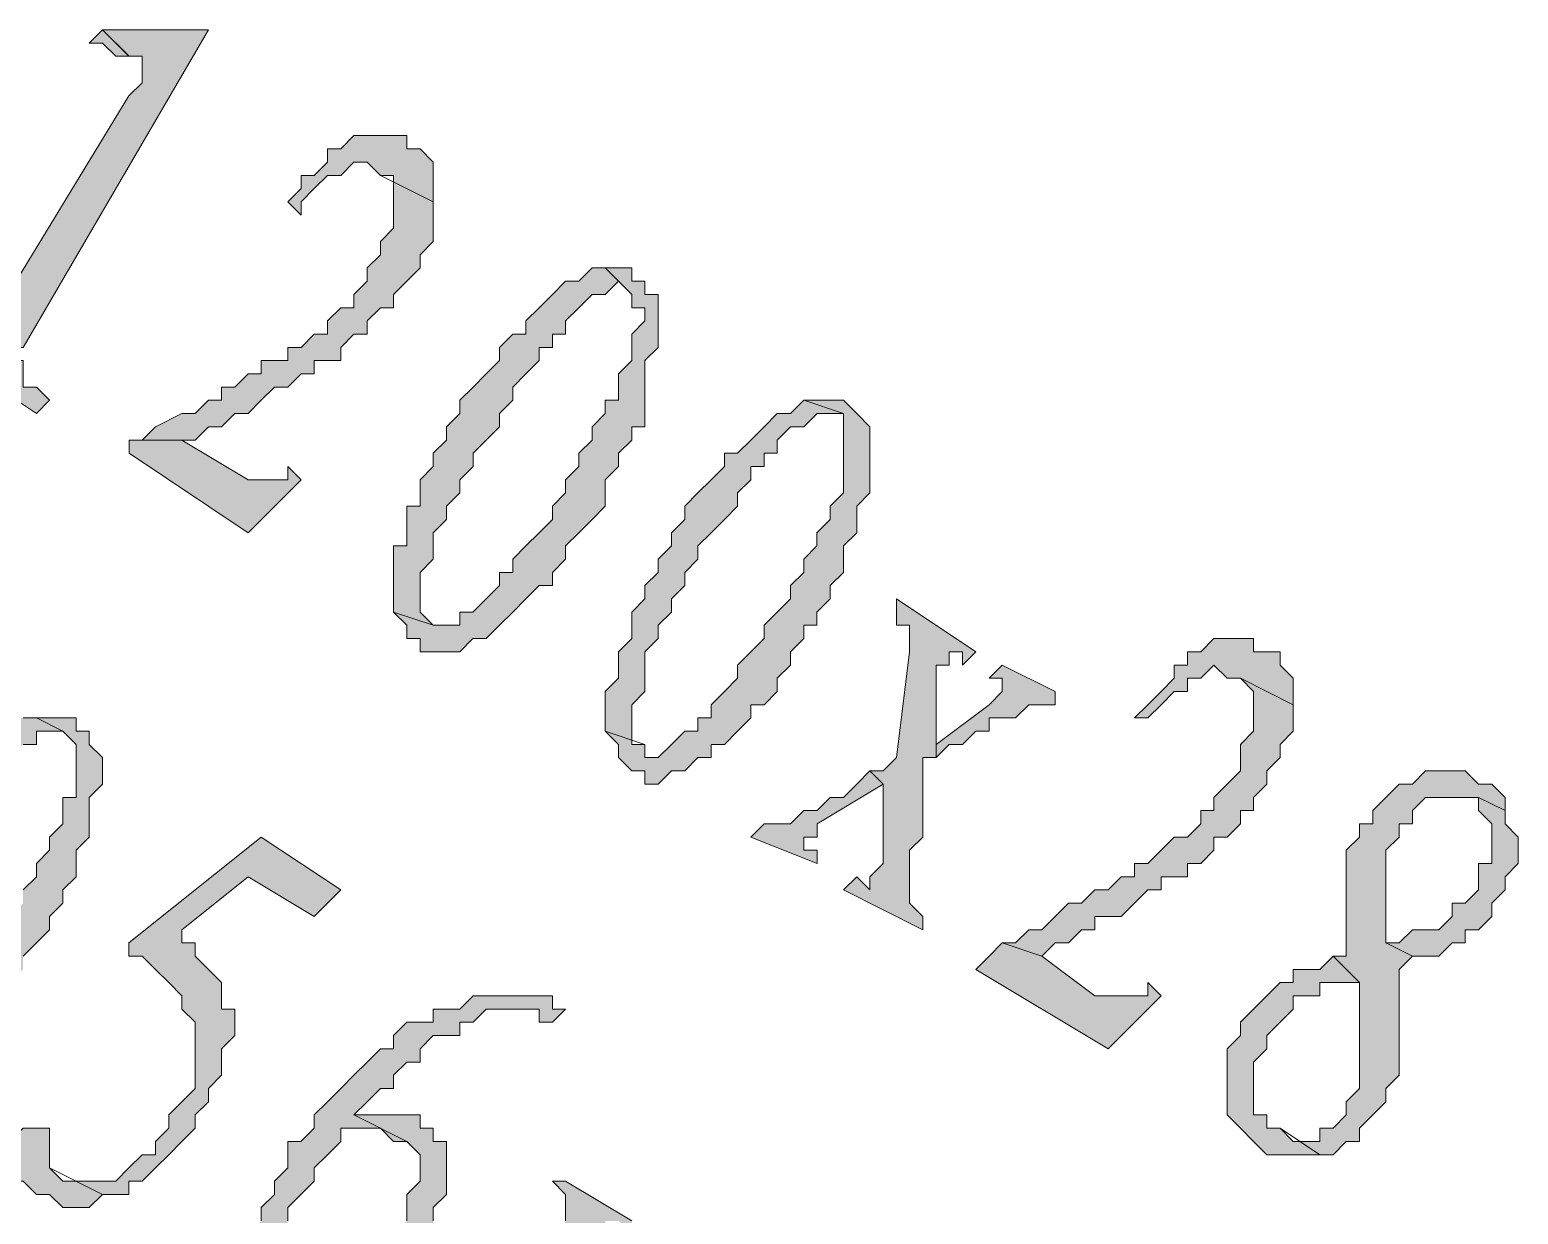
# Model space of a CAD drawing. Header units: millimetres. Extents: x 6 to 291, y 4 to 206.
# Drawn here: x 32.068 to 36.83, y 104.034 to 107.823 of the extents above; entities that cross this region are included whole.
import ezdxf

# ---------------------------------------------------------------- set-up
doc = ezdxf.new("R2010")
doc.units = ezdxf.units.MM
doc.layers.add('C00-00-00', color=7, linetype='Continuous')

msp = doc.modelspace()

# ---------------------------------------------------------------- hatches: boundary and pattern name
at = {"layer": 'C00-00-00'}
h = msp.add_hatch(color=256, dxfattribs=at)
h.dxf.hatch_style = 2
h.paths.add_polyline_path([(32.639, 107.823005), (32.554334, 107.823005), (32.300334, 107.823005), (32.385, 107.738338), (32.427334, 107.738338), (32.427334, 107.696005), (32.427334, 107.653672), (32.385, 107.611338), (31.919334, 106.849338), (31.834667, 106.849338), (31.792334, 106.849338), (31.75, 106.891672), (31.707667, 106.849338), (32.088667, 106.595338), (32.131, 106.637672), (32.088667, 106.680005), (32.046334, 106.680005), (32.046334, 106.722338), (32.046334, 106.764672), (32.004, 106.764672), (32.004, 106.807005), (32.046334, 106.807005)])
h = msp.add_hatch(color=256, dxfattribs=at)
h.dxf.hatch_style = 2
h.paths.add_polyline_path([(32.300334, 107.823005), (32.258001, 107.780672), (32.300334, 107.780672), (32.342667, 107.738338), (32.385001, 107.738338)])
h = msp.add_hatch(color=256, dxfattribs=at)
h.dxf.hatch_style = 2
h.paths.add_polyline_path([(33.274001, 107.442004), (33.274001, 107.484338), (33.231667, 107.484338), (33.189334, 107.484338), (33.147001, 107.484338), (33.104667, 107.484338), (33.062334, 107.442004), (33.020001, 107.442004), (33.020001, 107.399671), (32.977667, 107.357338), (32.935334, 107.357338), (32.935334, 107.315004), (32.893001, 107.272671), (32.935334, 107.230338), (32.935334, 107.272671), (32.977667, 107.315004), (33.020001, 107.357338), (33.062334, 107.357338), (33.104667, 107.399671), (33.147001, 107.399671), (33.189334, 107.357338), (33.358667, 107.272671), (33.358667, 107.357338), (33.358667, 107.399671), (33.316334, 107.442004)])
h = msp.add_hatch(color=256, dxfattribs=at)
h.dxf.hatch_style = 2
h.paths.add_polyline_path([(33.358667, 107.272667), (33.189334, 107.357334), (33.231667, 107.357334), (33.231667, 107.188001), (33.189334, 107.145667), (33.189334, 107.103334), (33.147001, 107.061001), (33.147001, 107.018667), (33.104667, 106.976334), (33.104667, 106.934001), (33.062334, 106.934001), (33.020001, 106.891667), (33.020001, 106.849334), (32.977667, 106.849334), (32.935334, 106.807001), (32.893001, 106.807001), (32.893001, 106.764667), (32.850667, 106.764667), (32.808334, 106.764667), (32.808334, 106.722334), (32.766001, 106.722334), (32.723667, 106.680001), (32.681334, 106.680001), (32.681334, 106.637667), (32.639001, 106.637667), (32.596667, 106.595334), (32.554334, 106.595334), (32.469667, 106.553001), (32.427334, 106.510667), (32.554334, 106.510667), (32.596667, 106.510667), (32.639001, 106.553001), (32.681334, 106.553001), (32.723667, 106.595334), (32.766001, 106.595334), (32.808334, 106.637667), (32.850667, 106.680001), (32.893001, 106.680001), (32.935334, 106.722334), (32.977667, 106.722334), (32.977667, 106.764667), (33.020001, 106.764667), (33.062334, 106.764667), (33.062334, 106.807001), (33.104667, 106.849334), (33.147001, 106.849334), (33.147001, 106.891667), (33.189334, 106.934001), (33.231667, 106.934001), (33.231667, 106.976334), (33.274001, 107.018667), (33.316334, 107.061001), (33.316334, 107.103334), (33.358667, 107.145667), (33.358667, 107.188001), (33.358667, 107.230334)])
h = msp.add_hatch(color=256, dxfattribs=at)
h.dxf.hatch_style = 2
h.paths.add_polyline_path([(33.993666, 107.018669), (33.993666, 107.061003), (33.951332, 107.061003), (33.908999, 107.061003), (33.993666, 106.976336), (33.993666, 106.934003), (34.035999, 106.934003), (34.035999, 106.891669), (33.993666, 106.849336), (33.993666, 106.807003), (33.993666, 106.764669), (33.951332, 106.722336), (33.951332, 106.680003), (33.951332, 106.637669), (33.908999, 106.637669), (33.908999, 106.595336), (33.866666, 106.553003), (33.866666, 106.510669), (33.824332, 106.468336), (33.824332, 106.426003), (33.781999, 106.383669), (33.781999, 106.341336), (33.739666, 106.299003), (33.739666, 106.256669), (33.697332, 106.214336), (33.654999, 106.172003), (33.612666, 106.129669), (33.612666, 106.087336), (33.570332, 106.087336), (33.570332, 106.045003), (33.527999, 106.002669), (33.485666, 105.960336), (33.443332, 105.960336), (33.443332, 105.918003), (33.400999, 105.918003), (33.358666, 105.918003), (33.231666, 105.960336), (33.273999, 105.918003), (33.273999, 105.875669), (33.316332, 105.875669), (33.316332, 105.833336), (33.443332, 105.833336), (33.485666, 105.875669), (33.527999, 105.875669), (33.570332, 105.918003), (33.612666, 105.960336), (33.654999, 106.002669), (33.697332, 106.045003), (33.739666, 106.045003), (33.739666, 106.087336), (33.781999, 106.129669), (33.781999, 106.172003), (33.824332, 106.214336), (33.866666, 106.256669), (33.908999, 106.299003), (33.908999, 106.341336), (33.908999, 106.383669), (33.951332, 106.426003), (33.951332, 106.468336), (33.993666, 106.510669), (33.993666, 106.553003), (34.035999, 106.553003), (34.035999, 106.595336), (34.035999, 106.637669), (34.035999, 106.680003), (34.035999, 106.722336), (34.035999, 106.764669), (34.078332, 106.807003), (34.078332, 106.976336), (34.035999, 106.976336), (34.035999, 107.018669)])
h = msp.add_hatch(color=256, dxfattribs=at)
h.dxf.hatch_style = 2
h.paths.add_polyline_path([(33.909001, 107.061004), (33.866668, 107.061004), (33.824334, 107.01867), (33.782001, 107.01867), (33.739668, 106.976337), (33.697334, 106.934004), (33.655001, 106.89167), (33.655001, 106.849337), (33.612668, 106.849337), (33.570334, 106.807004), (33.570334, 106.76467), (33.528001, 106.722337), (33.485668, 106.680004), (33.443334, 106.63767), (33.443334, 106.595337), (33.401001, 106.553004), (33.401001, 106.51067), (33.358668, 106.468337), (33.358668, 106.426004), (33.316334, 106.38367), (33.316334, 106.341337), (33.316334, 106.299004), (33.274001, 106.299004), (33.274001, 106.25667), (33.274001, 106.214337), (33.274001, 106.172004), (33.231668, 106.172004), (33.231668, 106.087337), (33.231668, 106.045004), (33.231668, 106.00267), (33.231668, 105.960337), (33.358668, 105.918004), (33.316334, 105.960337), (33.316334, 106.045004), (33.316334, 106.087337), (33.358668, 106.12967), (33.358668, 106.172004), (33.358668, 106.214337), (33.401001, 106.25667), (33.401001, 106.299004), (33.443334, 106.341337), (33.443334, 106.38367), (33.485668, 106.426004), (33.485668, 106.468337), (33.528001, 106.51067), (33.570334, 106.553004), (33.570334, 106.595337), (33.612668, 106.63767), (33.612668, 106.680004), (33.655001, 106.722337), (33.697334, 106.76467), (33.697334, 106.807004), (33.739668, 106.807004), (33.739668, 106.849337), (33.782001, 106.849337), (33.782001, 106.89167), (33.824334, 106.934004), (33.866668, 106.976337), (33.909001, 106.976337), (33.951334, 107.01867), (33.993668, 106.976337)])
h = msp.add_hatch(color=256, dxfattribs=at)
h.dxf.hatch_style = 2
h.paths.add_polyline_path([(34.670998, 106.637669), (34.543998, 106.637669), (34.670998, 106.595336), (34.670998, 106.553002), (34.670998, 106.426002), (34.670998, 106.383669), (34.670998, 106.341336), (34.628665, 106.299002), (34.628665, 106.256669), (34.586331, 106.214336), (34.586331, 106.172002), (34.543998, 106.129669), (34.543998, 106.087336), (34.501665, 106.045002), (34.501665, 106.002669), (34.459331, 105.960336), (34.416998, 105.918002), (34.416998, 105.875669), (34.374665, 105.833336), (34.332331, 105.791002), (34.332331, 105.748669), (34.289998, 105.706336), (34.247665, 105.664002), (34.247665, 105.621669), (34.205331, 105.621669), (34.205331, 105.579336), (34.162998, 105.579336), (34.120665, 105.537002), (34.078331, 105.494669), (34.035998, 105.494669), (34.035998, 105.537002), (33.908998, 105.579336), (33.951331, 105.537002), (33.951331, 105.494669), (33.993665, 105.452336), (34.035998, 105.452336), (34.035998, 105.410002), (34.078331, 105.410002), (34.120665, 105.452336), (34.162998, 105.452336), (34.205331, 105.494669), (34.247665, 105.494669), (34.247665, 105.537002), (34.289998, 105.537002), (34.332331, 105.579336), (34.374665, 105.621669), (34.374665, 105.664002), (34.416998, 105.664002), (34.459331, 105.706336), (34.459331, 105.748669), (34.501665, 105.791002), (34.501665, 105.833336), (34.543998, 105.875669), (34.543998, 105.918002), (34.586331, 105.918002), (34.586331, 105.960336), (34.628665, 106.002669), (34.628665, 106.045002), (34.670998, 106.087336), (34.670998, 106.129669), (34.670998, 106.172002), (34.713331, 106.214336), (34.713331, 106.299002), (34.755665, 106.341336), (34.755665, 106.553002), (34.713331, 106.595336)])
h = msp.add_hatch(color=256, dxfattribs=at)
h.dxf.hatch_style = 2
h.paths.add_polyline_path([(34.543999, 106.637669), (34.501666, 106.595336), (34.459333, 106.595336), (34.416999, 106.553002), (34.374666, 106.510669), (34.332333, 106.468336), (34.289999, 106.468336), (34.289999, 106.426002), (34.247666, 106.383669), (34.205333, 106.341336), (34.162999, 106.299002), (34.162999, 106.256669), (34.120666, 106.214336), (34.120666, 106.172002), (34.078333, 106.129669), (34.078333, 106.087336), (34.035999, 106.045002), (34.035999, 106.002669), (33.993666, 105.960336), (33.993666, 105.918002), (33.993666, 105.875669), (33.951333, 105.833336), (33.951333, 105.791002), (33.951333, 105.748669), (33.908999, 105.706336), (33.908999, 105.579336), (34.035999, 105.537002), (33.993666, 105.537002), (33.993666, 105.664002), (34.035999, 105.706336), (34.035999, 105.748669), (34.035999, 105.791002), (34.035999, 105.833336), (34.078333, 105.875669), (34.078333, 105.918002), (34.120666, 105.960336), (34.120666, 106.002669), (34.162999, 106.045002), (34.162999, 106.087336), (34.205333, 106.129669), (34.205333, 106.172002), (34.247666, 106.214336), (34.289999, 106.256669), (34.332333, 106.299002), (34.332333, 106.341336), (34.374666, 106.383669), (34.374666, 106.426002), (34.416999, 106.426002), (34.416999, 106.468336), (34.459333, 106.468336), (34.459333, 106.510669), (34.501666, 106.553002), (34.543999, 106.553002), (34.586333, 106.595336), (34.670999, 106.595336)])
h = msp.add_hatch(color=256, dxfattribs=at)
h.dxf.hatch_style = 2
h.paths.add_polyline_path([(32.935334, 106.383671), (32.893001, 106.426004), (32.893001, 106.383671), (32.850667, 106.383671), (32.766001, 106.383671), (32.554334, 106.510671), (32.427334, 106.510671), (32.385001, 106.510671), (32.385001, 106.468338), (32.766001, 106.214338)])
h = msp.add_hatch(color=256, dxfattribs=at)
h.dxf.hatch_style = 2
h.paths.add_polyline_path([(35.094333, 105.833333), (34.840333, 106.002666), (34.840333, 105.960333), (34.840333, 105.918), (34.882666, 105.918), (34.882666, 105.833333), (34.840333, 105.494666), (34.798, 105.452333), (34.755666, 105.452333), (34.798, 105.41), (34.798, 105.325333), (34.798, 105.240666), (34.798, 105.156), (34.755666, 105.113666), (34.755666, 105.071333), (34.713333, 105.113666), (34.671, 105.071333), (34.925, 104.944333), (34.925, 104.986666), (34.882666, 105.029), (34.882666, 105.198333), (34.925, 105.240666), (34.925, 105.367666), (34.925, 105.41), (34.925, 105.494666), (34.967333, 105.494666), (34.967333, 105.537), (34.967333, 105.664), (34.967333, 105.706333), (34.967333, 105.791), (35.009666, 105.791), (35.009666, 105.833333), (35.052, 105.833333), (35.052, 105.791)])
h = msp.add_hatch(color=256, dxfattribs=at)
h.dxf.hatch_style = 2
h.paths.add_polyline_path([(36.025668, 105.833333), (35.983334, 105.833333), (35.983334, 105.875666), (35.856334, 105.875666), (35.814001, 105.833333), (35.771668, 105.833333), (35.771668, 105.791), (35.729334, 105.791), (35.729334, 105.748666), (35.687001, 105.706333), (35.644668, 105.664), (35.602334, 105.621666), (35.644668, 105.621666), (35.687001, 105.664), (35.729334, 105.706333), (35.771668, 105.706333), (35.771668, 105.748666), (35.814001, 105.748666), (35.856334, 105.791), (35.898668, 105.748666), (35.941001, 105.748666), (36.110334, 105.664), (36.110334, 105.748666), (36.068001, 105.791), (36.068001, 105.833333)])
h = msp.add_hatch(color=256, dxfattribs=at)
h.dxf.hatch_style = 2
h.paths.add_polyline_path([(35.348335, 105.706338), (35.179002, 105.791005), (35.136668, 105.748672), (35.179002, 105.748672), (35.179002, 105.706338), (35.136668, 105.664005), (34.967335, 105.537005), (34.967335, 105.494672), (35.009668, 105.537005), (35.052002, 105.537005), (35.094335, 105.579338), (35.136668, 105.579338), (35.136668, 105.621672), (35.179002, 105.621672), (35.221335, 105.621672), (35.263668, 105.664005), (35.348335, 105.664005)])
h = msp.add_hatch(color=256, dxfattribs=at)
h.dxf.hatch_style = 2
h.paths.add_polyline_path([(36.110332, 105.664004), (35.940999, 105.748671), (35.983332, 105.706337), (35.983332, 105.664004), (35.983332, 105.621671), (35.983332, 105.579337), (35.940999, 105.537004), (35.940999, 105.494671), (35.940999, 105.452337), (35.898666, 105.410004), (35.856332, 105.367671), (35.856332, 105.325337), (35.813999, 105.325337), (35.813999, 105.283004), (35.771666, 105.240671), (35.729332, 105.240671), (35.686999, 105.198337), (35.644666, 105.156004), (35.602332, 105.156004), (35.602332, 105.113671), (35.559999, 105.113671), (35.517666, 105.071337), (35.475332, 105.071337), (35.432999, 105.029004), (35.390666, 105.029004), (35.348332, 104.986671), (35.305999, 104.944337), (35.263666, 104.944337), (35.221332, 104.902004), (35.178999, 104.902004), (35.305999, 104.859671), (35.348332, 104.902004), (35.390666, 104.902004), (35.432999, 104.944337), (35.475332, 104.944337), (35.475332, 104.986671), (35.517666, 104.986671), (35.559999, 104.986671), (35.602332, 105.029004), (35.644666, 105.071337), (35.686999, 105.071337), (35.686999, 105.113671), (35.729332, 105.113671), (35.771666, 105.113671), (35.771666, 105.156004), (35.813999, 105.156004), (35.856332, 105.198337), (35.856332, 105.240671), (35.898666, 105.240671), (35.940999, 105.283004), (35.940999, 105.325337), (35.983332, 105.325337), (35.983332, 105.367671), (36.025666, 105.410004), (36.025666, 105.452337), (36.067999, 105.494671), (36.067999, 105.537004), (36.110332, 105.579337)])
h = msp.add_hatch(color=256, dxfattribs=at)
h.dxf.hatch_style = 2
h.paths.add_polyline_path([(32.088666, 105.62167), (32.046333, 105.62167), (32.004, 105.62167), (32.004, 105.579336), (31.961666, 105.537003), (31.919333, 105.537003), (31.877, 105.49467), (31.877, 105.452336), (31.834666, 105.452336), (31.792333, 105.410003), (31.792333, 105.36767), (31.75, 105.36767), (31.75, 105.325336), (31.707666, 105.283003), (31.665333, 105.24067), (31.665333, 105.198336), (31.623, 105.156003), (31.623, 105.11367), (31.580666, 105.071336), (31.580666, 105.029003), (31.538333, 105.029003), (31.538333, 104.98667), (31.496, 104.944336), (31.496, 104.902003), (31.496, 104.85967), (31.453666, 104.817336), (31.453666, 104.775003), (31.453666, 104.690336), (31.411333, 104.690336), (31.411333, 104.563336), (31.538333, 104.521003), (31.496, 104.563336), (31.496, 104.60567), (31.538333, 104.648003), (31.538333, 104.690336), (31.538333, 104.73267), (31.538333, 104.775003), (31.580666, 104.775003), (31.580666, 104.817336), (31.580666, 104.85967), (31.623, 104.902003), (31.623, 104.944336), (31.665333, 104.98667), (31.665333, 105.029003), (31.707666, 105.071336), (31.75, 105.11367), (31.75, 105.156003), (31.792333, 105.198336), (31.792333, 105.24067), (31.834666, 105.283003), (31.877, 105.325336), (31.919333, 105.36767), (31.919333, 105.410003), (31.961666, 105.410003), (31.961666, 105.452336), (32.004, 105.452336), (32.004, 105.49467), (32.046333, 105.537003), (32.088666, 105.537003), (32.088666, 105.579336), (32.173333, 105.579336)])
h = msp.add_hatch(color=256, dxfattribs=at)
h.dxf.hatch_style = 2
h.paths.add_polyline_path([(32.215667, 105.62167), (32.173334, 105.62167), (32.088667, 105.62167), (32.173334, 105.579336), (32.215667, 105.537003), (32.215667, 105.49467), (32.215667, 105.452336), (32.215667, 105.410003), (32.215667, 105.36767), (32.173334, 105.36767), (32.173334, 105.325336), (32.173334, 105.283003), (32.131001, 105.24067), (32.131001, 105.198336), (32.088667, 105.156003), (32.088667, 105.11367), (32.046334, 105.071336), (32.046334, 105.029003), (32.004001, 104.98667), (32.004001, 104.944336), (31.961667, 104.944336), (31.961667, 104.902003), (31.919334, 104.85967), (31.919334, 104.817336), (31.877001, 104.775003), (31.834667, 104.73267), (31.834667, 104.690336), (31.792334, 104.690336), (31.792334, 104.648003), (31.750001, 104.648003), (31.750001, 104.60567), (31.707667, 104.60567), (31.707667, 104.563336), (31.665334, 104.521003), (31.623001, 104.521003), (31.623001, 104.47867), (31.580667, 104.47867), (31.538334, 104.521003), (31.411334, 104.563336), (31.453667, 104.521003), (31.453667, 104.47867), (31.496001, 104.436336), (31.538334, 104.436336), (31.665334, 104.436336), (31.707667, 104.436336), (31.750001, 104.47867), (31.792334, 104.521003), (31.834667, 104.521003), (31.834667, 104.563336), (31.877001, 104.60567), (31.919334, 104.648003), (31.961667, 104.690336), (32.004001, 104.73267), (32.004001, 104.775003), (32.046334, 104.817336), (32.046334, 104.85967), (32.088667, 104.902003), (32.131001, 104.944336), (32.131001, 104.98667), (32.173334, 105.029003), (32.173334, 105.071336), (32.215667, 105.11367), (32.215667, 105.156003), (32.215667, 105.198336), (32.258001, 105.24067), (32.258001, 105.283003), (32.258001, 105.36767), (32.300334, 105.410003), (32.300334, 105.49467), (32.258001, 105.537003), (32.258001, 105.579336), (32.215667, 105.579336)])
h = msp.add_hatch(color=256, dxfattribs=at)
h.dxf.hatch_style = 2
h.paths.add_polyline_path([(34.755667, 105.452333), (34.713334, 105.409999), (34.671, 105.367666), (34.628667, 105.367666), (34.586334, 105.325333), (34.544, 105.325333), (34.501667, 105.282999), (34.417, 105.282999), (34.374667, 105.240666), (34.586334, 105.155999), (34.586334, 105.198333), (34.544, 105.198333), (34.544, 105.240666), (34.586334, 105.240666), (34.586334, 105.282999), (34.798, 105.409999)])
h = msp.add_hatch(color=256, dxfattribs=at)
h.dxf.hatch_style = 2
h.paths.add_polyline_path([(36.703, 105.410006), (36.660667, 105.45234), (36.533667, 105.45234), (36.491334, 105.410006), (36.449, 105.410006), (36.406667, 105.367673), (36.364334, 105.32534), (36.364334, 105.283006), (36.322, 105.283006), (36.322, 105.240673), (36.279667, 105.19834), (36.279667, 104.902006), (36.279667, 104.859673), (36.237334, 104.859673), (36.322, 104.775006), (36.322, 104.732673), (36.322, 104.69034), (36.322, 104.478673), (36.322, 104.43634), (36.279667, 104.394006), (36.279667, 104.351673), (36.237334, 104.30934), (36.195, 104.30934), (36.195, 104.267006), (36.110334, 104.267006), (36.068, 104.30934), (36.195, 104.224673), (36.237334, 104.224673), (36.279667, 104.267006), (36.322, 104.267006), (36.322, 104.30934), (36.364334, 104.351673), (36.406667, 104.394006), (36.406667, 104.43634), (36.449, 104.478673), (36.449, 104.521006), (36.449, 104.69034), (36.449, 104.732673), (36.449, 104.81734), (36.491334, 104.859673), (36.406667, 104.902006), (36.406667, 104.986673), (36.406667, 105.029006), (36.406667, 105.113673), (36.406667, 105.156006), (36.406667, 105.19834), (36.449, 105.240673), (36.449, 105.283006), (36.491334, 105.283006), (36.491334, 105.32534), (36.533667, 105.367673), (36.576, 105.367673), (36.660667, 105.367673), (36.703, 105.367673), (36.787667, 105.32534), (36.787667, 105.367673), (36.745334, 105.410006)])
h = msp.add_hatch(color=256, dxfattribs=at)
h.dxf.hatch_style = 2
h.paths.add_polyline_path([(36.787665, 105.325338), (36.702998, 105.367671), (36.702998, 105.325338), (36.745331, 105.283004), (36.745331, 105.156004), (36.702998, 105.156004), (36.702998, 105.113671), (36.702998, 105.071338), (36.660665, 105.029004), (36.618331, 105.029004), (36.618331, 104.986671), (36.575998, 104.944338), (36.533665, 104.944338), (36.491331, 104.944338), (36.448998, 104.902004), (36.406665, 104.902004), (36.491331, 104.859671), (36.533665, 104.859671), (36.575998, 104.859671), (36.618331, 104.902004), (36.660665, 104.902004), (36.660665, 104.944338), (36.702998, 104.944338), (36.745331, 104.986671), (36.745331, 105.029004), (36.787665, 105.071338), (36.787665, 105.113671), (36.829998, 105.156004), (36.829998, 105.240671), (36.787665, 105.283004)])
h = msp.add_hatch(color=256, dxfattribs=at)
h.dxf.hatch_style = 2
h.paths.add_polyline_path([(33.062333, 105.071332), (32.808333, 105.240665), (32.385, 104.901999), (32.385, 104.859665), (32.427333, 104.859665), (32.469666, 104.817332), (32.512, 104.774999), (32.554333, 104.732665), (32.554333, 104.690332), (32.596666, 104.647999), (32.596666, 104.436332), (32.554333, 104.393999), (32.512, 104.351665), (32.512, 104.309332), (32.469666, 104.266999), (32.469666, 104.224665), (32.427333, 104.224665), (32.385, 104.182332), (32.342666, 104.139999), (32.300333, 104.139999), (32.215666, 104.139999), (32.173333, 104.139999), (32.131, 104.182332), (32.300333, 104.097665), (32.342666, 104.097665), (32.385, 104.097665), (32.385, 104.139999), (32.427333, 104.139999), (32.469666, 104.182332), (32.512, 104.224665), (32.554333, 104.266999), (32.596666, 104.309332), (32.596666, 104.351665), (32.639, 104.393999), (32.639, 104.436332), (32.681333, 104.478665), (32.681333, 104.520999), (32.681333, 104.563332), (32.723666, 104.605665), (32.723666, 104.690332), (32.681333, 104.690332), (32.681333, 104.732665), (32.681333, 104.774999), (32.639, 104.817332), (32.596666, 104.859665), (32.596666, 104.901999), (32.554333, 104.901999), (32.554333, 104.944332), (32.766, 105.113665), (32.977666, 104.986665)])
h = msp.add_hatch(color=256, dxfattribs=at)
h.dxf.hatch_style = 2
h.paths.add_polyline_path([(35.687001, 104.732666), (35.644668, 104.774999), (35.644668, 104.732666), (35.602335, 104.732666), (35.560001, 104.732666), (35.475335, 104.732666), (35.306001, 104.859666), (35.179001, 104.901999), (35.136668, 104.859666), (35.094335, 104.817332), (35.517668, 104.563332)])
h = msp.add_hatch(color=256, dxfattribs=at)
h.dxf.hatch_style = 2
h.paths.add_polyline_path([(36.237335, 104.859669), (36.195002, 104.817335), (36.152669, 104.817335), (36.110335, 104.817335), (36.110335, 104.775002), (36.068002, 104.775002), (36.025669, 104.732669), (35.983335, 104.690335), (35.941002, 104.648002), (35.941002, 104.605669), (35.898669, 104.563335), (35.898669, 104.521002), (35.898669, 104.478669), (35.898669, 104.436335), (35.898669, 104.351669), (35.941002, 104.309335), (35.983335, 104.267002), (36.025669, 104.224669), (36.068002, 104.224669), (36.195002, 104.224669), (36.068002, 104.309335), (36.025669, 104.309335), (36.025669, 104.351669), (35.983335, 104.351669), (35.983335, 104.521002), (36.025669, 104.563335), (36.025669, 104.605669), (36.068002, 104.648002), (36.110335, 104.690335), (36.110335, 104.732669), (36.152669, 104.732669), (36.195002, 104.732669), (36.195002, 104.775002), (36.237335, 104.775002), (36.322002, 104.775002)])
h = msp.add_hatch(color=256, dxfattribs=at)
h.dxf.hatch_style = 2
h.paths.add_polyline_path([(33.782, 104.690339), (33.739667, 104.690339), (33.739667, 104.732673), (33.655, 104.732673), (33.612667, 104.732673), (33.528, 104.732673), (33.485667, 104.732673), (33.443333, 104.690339), (33.401, 104.690339), (33.358667, 104.690339), (33.358667, 104.648006), (33.316333, 104.648006), (33.274, 104.648006), (33.231667, 104.605673), (33.231667, 104.563339), (33.189333, 104.563339), (33.147, 104.521006), (33.104667, 104.478673), (33.062333, 104.436339), (33.02, 104.394006), (32.977667, 104.351673), (32.977667, 104.309339), (32.935333, 104.267006), (32.893, 104.267006), (32.893, 104.224673), (32.893, 104.182339), (32.850667, 104.140006), (32.850667, 104.097673), (32.808333, 104.055339), (32.808333, 104.013006), (32.766, 103.970673), (32.766, 103.886006), (32.766, 103.843673), (32.766, 103.759006), (32.766, 103.716673), (32.808333, 103.674339), (32.850667, 103.632006), (32.893, 103.632006), (32.935333, 103.589673), (32.977667, 103.589673), (33.02, 103.632006), (32.893, 103.716673), (32.850667, 103.759006), (32.850667, 103.886006), (32.893, 103.928339), (32.893, 103.970673), (32.893, 104.013006), (32.893, 104.055339), (32.935333, 104.097673), (32.977667, 104.140006), (32.977667, 104.182339), (33.02, 104.224673), (33.062333, 104.267006), (33.062333, 104.309339), (33.189333, 104.309339), (33.231667, 104.267006), (33.274, 104.267006), (33.104667, 104.351673), (33.147, 104.394006), (33.189333, 104.436339), (33.231667, 104.436339), (33.231667, 104.478673), (33.274, 104.521006), (33.316333, 104.521006), (33.316333, 104.563339), (33.358667, 104.605673), (33.401, 104.605673), (33.443333, 104.605673), (33.443333, 104.648006), (33.485667, 104.648006), (33.528, 104.690339), (33.697333, 104.690339), (33.697333, 104.648006), (33.739667, 104.648006)])
h = msp.add_hatch(color=256, dxfattribs=at)
h.dxf.hatch_style = 2
h.paths.add_polyline_path([(33.316333, 104.309339), (33.316333, 104.351672), (33.273999, 104.351672), (33.104666, 104.351672), (33.273999, 104.267005), (33.316333, 104.224672), (33.316333, 104.140005), (33.273999, 104.097672), (33.273999, 104.055339), (33.273999, 104.013005), (33.231666, 103.970672), (33.231666, 103.928339), (33.189333, 103.886005), (33.146999, 103.843672), (33.146999, 103.801339), (33.104666, 103.801339), (33.062333, 103.759005), (33.062333, 103.716672), (33.019999, 103.716672), (32.977666, 103.674339), (32.935333, 103.674339), (32.892999, 103.716672), (33.019999, 103.632005), (33.062333, 103.632005), (33.104666, 103.632005), (33.104666, 103.674339), (33.146999, 103.674339), (33.189333, 103.716672), (33.231666, 103.759005), (33.231666, 103.801339), (33.273999, 103.843672), (33.273999, 103.886005), (33.316333, 103.886005), (33.316333, 103.928339), (33.358666, 103.970672), (33.358666, 104.013005), (33.358666, 104.055339), (33.400999, 104.097672), (33.400999, 104.267005), (33.358666, 104.267005), (33.358666, 104.309339)])
h = msp.add_hatch(color=256, dxfattribs=at)
h.dxf.hatch_style = 2
h.paths.add_polyline_path([(32.088666, 104.309339), (32.046333, 104.309339), (32.004, 104.267005), (32.004, 104.182339), (32.004, 104.140005), (32.046333, 104.140005), (32.088666, 104.097672), (32.131, 104.097672), (32.173333, 104.055339), (32.258, 104.055339), (32.300333, 104.097672), (32.131, 104.182339), (32.131, 104.309339)])
h = msp.add_hatch(color=256, dxfattribs=at)
h.dxf.hatch_style = 2
h.paths.add_polyline_path([(33.993666, 104.012999), (33.781999, 104.139999), (33.739666, 104.139999), (33.781999, 104.097665), (33.781999, 104.055332), (33.781999, 104.012999), (33.739666, 103.631999), (33.697332, 103.631999), (33.654999, 103.589665), (33.739666, 103.547332), (33.697332, 103.462665), (33.697332, 103.420332), (33.697332, 103.377999), (33.697332, 103.293332), (33.654999, 103.250999), (33.612666, 103.293332), (33.570332, 103.250999), (33.824332, 103.123999), (33.866666, 103.123999), (33.824332, 103.166332), (33.781999, 103.166332), (33.781999, 103.335665), (33.824332, 103.335665), (33.824332, 103.462665), (33.824332, 103.547332), (33.824332, 103.631999), (33.866666, 103.674332), (33.908999, 103.674332), (33.866666, 103.716665), (33.866666, 103.758999), (33.866666, 103.801332), (33.866666, 103.970665), (33.908999, 103.970665), (33.908999, 104.012999), (33.951332, 104.012999), (33.993666, 103.970665)])

# ---------------------------------------------------------------- linework, layer by layer
at = {"layer": 'C00-00-00', "lineweight": 13}
for points in [[(32.639, 107.823005), (32.554334, 107.823005), (32.300334, 107.823005), (32.385, 107.738338), (32.427334, 107.738338), (32.427334, 107.696005), (32.427334, 107.653672), (32.385, 107.611338), (31.919334, 106.849338), (31.834667, 106.849338), (31.792334, 106.849338), (31.75, 106.891672), (31.707667, 106.849338), (32.088667, 106.595338), (32.131, 106.637672), (32.088667, 106.680005), (32.046334, 106.680005), (32.046334, 106.722338), (32.046334, 106.764672), (32.004, 106.764672), (32.004, 106.807005), (32.046334, 106.807005)], [(32.300334, 107.823005), (32.258001, 107.780672), (32.300334, 107.780672), (32.342667, 107.738338), (32.385001, 107.738338)], [(33.274001, 107.442004), (33.274001, 107.484338), (33.231667, 107.484338), (33.189334, 107.484338), (33.147001, 107.484338), (33.104667, 107.484338), (33.062334, 107.442004), (33.020001, 107.442004), (33.020001, 107.399671), (32.977667, 107.357338), (32.935334, 107.357338), (32.935334, 107.315004), (32.893001, 107.272671), (32.935334, 107.230338), (32.935334, 107.272671), (32.977667, 107.315004), (33.020001, 107.357338), (33.062334, 107.357338), (33.104667, 107.399671), (33.147001, 107.399671), (33.189334, 107.357338), (33.358667, 107.272671), (33.358667, 107.357338), (33.358667, 107.399671), (33.316334, 107.442004)], [(33.358667, 107.272667), (33.189334, 107.357334), (33.231667, 107.357334), (33.231667, 107.188001), (33.189334, 107.145667), (33.189334, 107.103334), (33.147001, 107.061001), (33.147001, 107.018667), (33.104667, 106.976334), (33.104667, 106.934001), (33.062334, 106.934001), (33.020001, 106.891667), (33.020001, 106.849334), (32.977667, 106.849334), (32.935334, 106.807001), (32.893001, 106.807001), (32.893001, 106.764667), (32.850667, 106.764667), (32.808334, 106.764667), (32.808334, 106.722334), (32.766001, 106.722334), (32.723667, 106.680001), (32.681334, 106.680001), (32.681334, 106.637667), (32.639001, 106.637667), (32.596667, 106.595334), (32.554334, 106.595334), (32.469667, 106.553001), (32.427334, 106.510667), (32.554334, 106.510667), (32.596667, 106.510667), (32.639001, 106.553001), (32.681334, 106.553001), (32.723667, 106.595334), (32.766001, 106.595334), (32.808334, 106.637667), (32.850667, 106.680001), (32.893001, 106.680001), (32.935334, 106.722334), (32.977667, 106.722334), (32.977667, 106.764667), (33.020001, 106.764667), (33.062334, 106.764667), (33.062334, 106.807001), (33.104667, 106.849334), (33.147001, 106.849334), (33.147001, 106.891667), (33.189334, 106.934001), (33.231667, 106.934001), (33.231667, 106.976334), (33.274001, 107.018667), (33.316334, 107.061001), (33.316334, 107.103334), (33.358667, 107.145667), (33.358667, 107.188001), (33.358667, 107.230334)], [(33.993666, 107.018669), (33.993666, 107.061003), (33.951332, 107.061003), (33.908999, 107.061003), (33.993666, 106.976336), (33.993666, 106.934003), (34.035999, 106.934003), (34.035999, 106.891669), (33.993666, 106.849336), (33.993666, 106.807003), (33.993666, 106.764669), (33.951332, 106.722336), (33.951332, 106.680003), (33.951332, 106.637669), (33.908999, 106.637669), (33.908999, 106.595336), (33.866666, 106.553003), (33.866666, 106.510669), (33.824332, 106.468336), (33.824332, 106.426003), (33.781999, 106.383669), (33.781999, 106.341336), (33.739666, 106.299003), (33.739666, 106.256669), (33.697332, 106.214336), (33.654999, 106.172003), (33.612666, 106.129669), (33.612666, 106.087336), (33.570332, 106.087336), (33.570332, 106.045003), (33.527999, 106.002669), (33.485666, 105.960336), (33.443332, 105.960336), (33.443332, 105.918003), (33.400999, 105.918003), (33.358666, 105.918003), (33.231666, 105.960336), (33.273999, 105.918003), (33.273999, 105.875669), (33.316332, 105.875669), (33.316332, 105.833336), (33.443332, 105.833336), (33.485666, 105.875669), (33.527999, 105.875669), (33.570332, 105.918003), (33.612666, 105.960336), (33.654999, 106.002669), (33.697332, 106.045003), (33.739666, 106.045003), (33.739666, 106.087336), (33.781999, 106.129669), (33.781999, 106.172003), (33.824332, 106.214336), (33.866666, 106.256669), (33.908999, 106.299003), (33.908999, 106.341336), (33.908999, 106.383669), (33.951332, 106.426003), (33.951332, 106.468336), (33.993666, 106.510669), (33.993666, 106.553003), (34.035999, 106.553003), (34.035999, 106.595336), (34.035999, 106.637669), (34.035999, 106.680003), (34.035999, 106.722336), (34.035999, 106.764669), (34.078332, 106.807003), (34.078332, 106.976336), (34.035999, 106.976336), (34.035999, 107.018669)], [(33.909001, 107.061004), (33.866668, 107.061004), (33.824334, 107.01867), (33.782001, 107.01867), (33.739668, 106.976337), (33.697334, 106.934004), (33.655001, 106.89167), (33.655001, 106.849337), (33.612668, 106.849337), (33.570334, 106.807004), (33.570334, 106.76467), (33.528001, 106.722337), (33.485668, 106.680004), (33.443334, 106.63767), (33.443334, 106.595337), (33.401001, 106.553004), (33.401001, 106.51067), (33.358668, 106.468337), (33.358668, 106.426004), (33.316334, 106.38367), (33.316334, 106.341337), (33.316334, 106.299004), (33.274001, 106.299004), (33.274001, 106.25667), (33.274001, 106.214337), (33.274001, 106.172004), (33.231668, 106.172004), (33.231668, 106.087337), (33.231668, 106.045004), (33.231668, 106.00267), (33.231668, 105.960337), (33.358668, 105.918004), (33.316334, 105.960337), (33.316334, 106.045004), (33.316334, 106.087337), (33.358668, 106.12967), (33.358668, 106.172004), (33.358668, 106.214337), (33.401001, 106.25667), (33.401001, 106.299004), (33.443334, 106.341337), (33.443334, 106.38367), (33.485668, 106.426004), (33.485668, 106.468337), (33.528001, 106.51067), (33.570334, 106.553004), (33.570334, 106.595337), (33.612668, 106.63767), (33.612668, 106.680004), (33.655001, 106.722337), (33.697334, 106.76467), (33.697334, 106.807004), (33.739668, 106.807004), (33.739668, 106.849337), (33.782001, 106.849337), (33.782001, 106.89167), (33.824334, 106.934004), (33.866668, 106.976337), (33.909001, 106.976337), (33.951334, 107.01867), (33.993668, 106.976337)], [(34.670998, 106.637669), (34.543998, 106.637669), (34.670998, 106.595336), (34.670998, 106.553002), (34.670998, 106.426002), (34.670998, 106.383669), (34.670998, 106.341336), (34.628665, 106.299002), (34.628665, 106.256669), (34.586331, 106.214336), (34.586331, 106.172002), (34.543998, 106.129669), (34.543998, 106.087336), (34.501665, 106.045002), (34.501665, 106.002669), (34.459331, 105.960336), (34.416998, 105.918002), (34.416998, 105.875669), (34.374665, 105.833336), (34.332331, 105.791002), (34.332331, 105.748669), (34.289998, 105.706336), (34.247665, 105.664002), (34.247665, 105.621669), (34.205331, 105.621669), (34.205331, 105.579336), (34.162998, 105.579336), (34.120665, 105.537002), (34.078331, 105.494669), (34.035998, 105.494669), (34.035998, 105.537002), (33.908998, 105.579336), (33.951331, 105.537002), (33.951331, 105.494669), (33.993665, 105.452336), (34.035998, 105.452336), (34.035998, 105.410002), (34.078331, 105.410002), (34.120665, 105.452336), (34.162998, 105.452336), (34.205331, 105.494669), (34.247665, 105.494669), (34.247665, 105.537002), (34.289998, 105.537002), (34.332331, 105.579336), (34.374665, 105.621669), (34.374665, 105.664002), (34.416998, 105.664002), (34.459331, 105.706336), (34.459331, 105.748669), (34.501665, 105.791002), (34.501665, 105.833336), (34.543998, 105.875669), (34.543998, 105.918002), (34.586331, 105.918002), (34.586331, 105.960336), (34.628665, 106.002669), (34.628665, 106.045002), (34.670998, 106.087336), (34.670998, 106.129669), (34.670998, 106.172002), (34.713331, 106.214336), (34.713331, 106.299002), (34.755665, 106.341336), (34.755665, 106.553002), (34.713331, 106.595336)], [(34.543999, 106.637669), (34.501666, 106.595336), (34.459333, 106.595336), (34.416999, 106.553002), (34.374666, 106.510669), (34.332333, 106.468336), (34.289999, 106.468336), (34.289999, 106.426002), (34.247666, 106.383669), (34.205333, 106.341336), (34.162999, 106.299002), (34.162999, 106.256669), (34.120666, 106.214336), (34.120666, 106.172002), (34.078333, 106.129669), (34.078333, 106.087336), (34.035999, 106.045002), (34.035999, 106.002669), (33.993666, 105.960336), (33.993666, 105.918002), (33.993666, 105.875669), (33.951333, 105.833336), (33.951333, 105.791002), (33.951333, 105.748669), (33.908999, 105.706336), (33.908999, 105.579336), (34.035999, 105.537002), (33.993666, 105.537002), (33.993666, 105.664002), (34.035999, 105.706336), (34.035999, 105.748669), (34.035999, 105.791002), (34.035999, 105.833336), (34.078333, 105.875669), (34.078333, 105.918002), (34.120666, 105.960336), (34.120666, 106.002669), (34.162999, 106.045002), (34.162999, 106.087336), (34.205333, 106.129669), (34.205333, 106.172002), (34.247666, 106.214336), (34.289999, 106.256669), (34.332333, 106.299002), (34.332333, 106.341336), (34.374666, 106.383669), (34.374666, 106.426002), (34.416999, 106.426002), (34.416999, 106.468336), (34.459333, 106.468336), (34.459333, 106.510669), (34.501666, 106.553002), (34.543999, 106.553002), (34.586333, 106.595336), (34.670999, 106.595336)], [(32.935334, 106.383671), (32.893001, 106.426004), (32.893001, 106.383671), (32.850667, 106.383671), (32.766001, 106.383671), (32.554334, 106.510671), (32.427334, 106.510671), (32.385001, 106.510671), (32.385001, 106.468338), (32.766001, 106.214338)], [(35.094333, 105.833333), (34.840333, 106.002666), (34.840333, 105.960333), (34.840333, 105.918), (34.882666, 105.918), (34.882666, 105.833333), (34.840333, 105.494666), (34.798, 105.452333), (34.755666, 105.452333), (34.798, 105.41), (34.798, 105.325333), (34.798, 105.240666), (34.798, 105.156), (34.755666, 105.113666), (34.755666, 105.071333), (34.713333, 105.113666), (34.671, 105.071333), (34.925, 104.944333), (34.925, 104.986666), (34.882666, 105.029), (34.882666, 105.198333), (34.925, 105.240666), (34.925, 105.367666), (34.925, 105.41), (34.925, 105.494666), (34.967333, 105.494666), (34.967333, 105.537), (34.967333, 105.664), (34.967333, 105.706333), (34.967333, 105.791), (35.009666, 105.791), (35.009666, 105.833333), (35.052, 105.833333), (35.052, 105.791)], [(36.025668, 105.833333), (35.983334, 105.833333), (35.983334, 105.875666), (35.856334, 105.875666), (35.814001, 105.833333), (35.771668, 105.833333), (35.771668, 105.791), (35.729334, 105.791), (35.729334, 105.748666), (35.687001, 105.706333), (35.644668, 105.664), (35.602334, 105.621666), (35.644668, 105.621666), (35.687001, 105.664), (35.729334, 105.706333), (35.771668, 105.706333), (35.771668, 105.748666), (35.814001, 105.748666), (35.856334, 105.791), (35.898668, 105.748666), (35.941001, 105.748666), (36.110334, 105.664), (36.110334, 105.748666), (36.068001, 105.791), (36.068001, 105.833333)], [(35.348335, 105.706338), (35.179002, 105.791005), (35.136668, 105.748672), (35.179002, 105.748672), (35.179002, 105.706338), (35.136668, 105.664005), (34.967335, 105.537005), (34.967335, 105.494672), (35.009668, 105.537005), (35.052002, 105.537005), (35.094335, 105.579338), (35.136668, 105.579338), (35.136668, 105.621672), (35.179002, 105.621672), (35.221335, 105.621672), (35.263668, 105.664005), (35.348335, 105.664005)], [(36.110332, 105.664004), (35.940999, 105.748671), (35.983332, 105.706337), (35.983332, 105.664004), (35.983332, 105.621671), (35.983332, 105.579337), (35.940999, 105.537004), (35.940999, 105.494671), (35.940999, 105.452337), (35.898666, 105.410004), (35.856332, 105.367671), (35.856332, 105.325337), (35.813999, 105.325337), (35.813999, 105.283004), (35.771666, 105.240671), (35.729332, 105.240671), (35.686999, 105.198337), (35.644666, 105.156004), (35.602332, 105.156004), (35.602332, 105.113671), (35.559999, 105.113671), (35.517666, 105.071337), (35.475332, 105.071337), (35.432999, 105.029004), (35.390666, 105.029004), (35.348332, 104.986671), (35.305999, 104.944337), (35.263666, 104.944337), (35.221332, 104.902004), (35.178999, 104.902004), (35.305999, 104.859671), (35.348332, 104.902004), (35.390666, 104.902004), (35.432999, 104.944337), (35.475332, 104.944337), (35.475332, 104.986671), (35.517666, 104.986671), (35.559999, 104.986671), (35.602332, 105.029004), (35.644666, 105.071337), (35.686999, 105.071337), (35.686999, 105.113671), (35.729332, 105.113671), (35.771666, 105.113671), (35.771666, 105.156004), (35.813999, 105.156004), (35.856332, 105.198337), (35.856332, 105.240671), (35.898666, 105.240671), (35.940999, 105.283004), (35.940999, 105.325337), (35.983332, 105.325337), (35.983332, 105.367671), (36.025666, 105.410004), (36.025666, 105.452337), (36.067999, 105.494671), (36.067999, 105.537004), (36.110332, 105.579337)], [(34.755667, 105.452333), (34.713334, 105.409999), (34.671, 105.367666), (34.628667, 105.367666), (34.586334, 105.325333), (34.544, 105.325333), (34.501667, 105.282999), (34.417, 105.282999), (34.374667, 105.240666), (34.586334, 105.155999), (34.586334, 105.198333), (34.544, 105.198333), (34.544, 105.240666), (34.586334, 105.240666), (34.586334, 105.282999), (34.798, 105.409999)], [(36.703, 105.410006), (36.660667, 105.45234), (36.533667, 105.45234), (36.491334, 105.410006), (36.449, 105.410006), (36.406667, 105.367673), (36.364334, 105.32534), (36.364334, 105.283006), (36.322, 105.283006), (36.322, 105.240673), (36.279667, 105.19834), (36.279667, 104.902006), (36.279667, 104.859673), (36.237334, 104.859673), (36.322, 104.775006), (36.322, 104.732673), (36.322, 104.69034), (36.322, 104.478673), (36.322, 104.43634), (36.279667, 104.394006), (36.279667, 104.351673), (36.237334, 104.30934), (36.195, 104.30934), (36.195, 104.267006), (36.110334, 104.267006), (36.068, 104.30934), (36.195, 104.224673), (36.237334, 104.224673), (36.279667, 104.267006), (36.322, 104.267006), (36.322, 104.30934), (36.364334, 104.351673), (36.406667, 104.394006), (36.406667, 104.43634), (36.449, 104.478673), (36.449, 104.521006), (36.449, 104.69034), (36.449, 104.732673), (36.449, 104.81734), (36.491334, 104.859673), (36.406667, 104.902006), (36.406667, 104.986673), (36.406667, 105.029006), (36.406667, 105.113673), (36.406667, 105.156006), (36.406667, 105.19834), (36.449, 105.240673), (36.449, 105.283006), (36.491334, 105.283006), (36.491334, 105.32534), (36.533667, 105.367673), (36.576, 105.367673), (36.660667, 105.367673), (36.703, 105.367673), (36.787667, 105.32534), (36.787667, 105.367673), (36.745334, 105.410006)], [(36.787665, 105.325338), (36.702998, 105.367671), (36.702998, 105.325338), (36.745331, 105.283004), (36.745331, 105.156004), (36.702998, 105.156004), (36.702998, 105.113671), (36.702998, 105.071338), (36.660665, 105.029004), (36.618331, 105.029004), (36.618331, 104.986671), (36.575998, 104.944338), (36.533665, 104.944338), (36.491331, 104.944338), (36.448998, 104.902004), (36.406665, 104.902004), (36.491331, 104.859671), (36.533665, 104.859671), (36.575998, 104.859671), (36.618331, 104.902004), (36.660665, 104.902004), (36.660665, 104.944338), (36.702998, 104.944338), (36.745331, 104.986671), (36.745331, 105.029004), (36.787665, 105.071338), (36.787665, 105.113671), (36.829998, 105.156004), (36.829998, 105.240671), (36.787665, 105.283004)], [(33.062333, 105.071332), (32.808333, 105.240665), (32.385, 104.901999), (32.385, 104.859665), (32.427333, 104.859665), (32.469666, 104.817332), (32.512, 104.774999), (32.554333, 104.732665), (32.554333, 104.690332), (32.596666, 104.647999), (32.596666, 104.436332), (32.554333, 104.393999), (32.512, 104.351665), (32.512, 104.309332), (32.469666, 104.266999), (32.469666, 104.224665), (32.427333, 104.224665), (32.385, 104.182332), (32.342666, 104.139999), (32.300333, 104.139999), (32.215666, 104.139999), (32.173333, 104.139999), (32.131, 104.182332), (32.300333, 104.097665), (32.342666, 104.097665), (32.385, 104.097665), (32.385, 104.139999), (32.427333, 104.139999), (32.469666, 104.182332), (32.512, 104.224665), (32.554333, 104.266999), (32.596666, 104.309332), (32.596666, 104.351665), (32.639, 104.393999), (32.639, 104.436332), (32.681333, 104.478665), (32.681333, 104.520999), (32.681333, 104.563332), (32.723666, 104.605665), (32.723666, 104.690332), (32.681333, 104.690332), (32.681333, 104.732665), (32.681333, 104.774999), (32.639, 104.817332), (32.596666, 104.859665), (32.596666, 104.901999), (32.554333, 104.901999), (32.554333, 104.944332), (32.766, 105.113665), (32.977666, 104.986665)], [(35.687001, 104.732666), (35.644668, 104.774999), (35.644668, 104.732666), (35.602335, 104.732666), (35.560001, 104.732666), (35.475335, 104.732666), (35.306001, 104.859666), (35.179001, 104.901999), (35.136668, 104.859666), (35.094335, 104.817332), (35.517668, 104.563332)], [(36.237335, 104.859669), (36.195002, 104.817335), (36.152669, 104.817335), (36.110335, 104.817335), (36.110335, 104.775002), (36.068002, 104.775002), (36.025669, 104.732669), (35.983335, 104.690335), (35.941002, 104.648002), (35.941002, 104.605669), (35.898669, 104.563335), (35.898669, 104.521002), (35.898669, 104.478669), (35.898669, 104.436335), (35.898669, 104.351669), (35.941002, 104.309335), (35.983335, 104.267002), (36.025669, 104.224669), (36.068002, 104.224669), (36.195002, 104.224669), (36.068002, 104.309335), (36.025669, 104.309335), (36.025669, 104.351669), (35.983335, 104.351669), (35.983335, 104.521002), (36.025669, 104.563335), (36.025669, 104.605669), (36.068002, 104.648002), (36.110335, 104.690335), (36.110335, 104.732669), (36.152669, 104.732669), (36.195002, 104.732669), (36.195002, 104.775002), (36.237335, 104.775002), (36.322002, 104.775002)], [(32.088666, 104.309339), (32.046333, 104.309339), (32.004, 104.267005), (32.004, 104.182339), (32.004, 104.140005), (32.046333, 104.140005), (32.088666, 104.097672), (32.131, 104.097672), (32.173333, 104.055339), (32.258, 104.055339), (32.300333, 104.097672), (32.131, 104.182339), (32.131, 104.309339)]]:
    msp.add_lwpolyline(points, close=True, dxfattribs=at)
for points in [[(32.046333, 105.537003), (32.088666, 105.537003), (32.088666, 105.579336), (32.173333, 105.579336), (32.088666, 105.62167), (32.046333, 105.62167)], [(32.046334, 104.85967), (32.088667, 104.902003), (32.131001, 104.944336), (32.131001, 104.98667), (32.173334, 105.029003), (32.173334, 105.071336), (32.215667, 105.11367), (32.215667, 105.156003), (32.215667, 105.198336), (32.258001, 105.24067), (32.258001, 105.283003), (32.258001, 105.36767), (32.300334, 105.410003), (32.300334, 105.49467), (32.258001, 105.537003), (32.258001, 105.579336), (32.215667, 105.579336), (32.215667, 105.62167), (32.173334, 105.62167), (32.088667, 105.62167), (32.173334, 105.579336), (32.215667, 105.537003), (32.215667, 105.49467), (32.215667, 105.452336), (32.215667, 105.410003), (32.215667, 105.36767), (32.173334, 105.36767), (32.173334, 105.325336), (32.173334, 105.283003), (32.131001, 105.24067), (32.131001, 105.198336), (32.088667, 105.156003), (32.088667, 105.11367), (32.046334, 105.071336)], [(32.893, 104.013006), (32.893, 104.055339), (32.935333, 104.097673), (32.977667, 104.140006), (32.977667, 104.182339), (33.02, 104.224673), (33.062333, 104.267006), (33.062333, 104.309339), (33.189333, 104.309339), (33.231667, 104.267006), (33.274, 104.267006), (33.104667, 104.351673), (33.147, 104.394006), (33.189333, 104.436339), (33.231667, 104.436339), (33.231667, 104.478673), (33.274, 104.521006), (33.316333, 104.521006), (33.316333, 104.563339), (33.358667, 104.605673), (33.401, 104.605673), (33.443333, 104.605673), (33.443333, 104.648006), (33.485667, 104.648006), (33.528, 104.690339), (33.697333, 104.690339), (33.697333, 104.648006), (33.739667, 104.648006), (33.782, 104.690339), (33.739667, 104.690339), (33.739667, 104.732673), (33.655, 104.732673), (33.612667, 104.732673), (33.528, 104.732673), (33.485667, 104.732673), (33.443333, 104.690339), (33.401, 104.690339), (33.358667, 104.690339), (33.358667, 104.648006), (33.316333, 104.648006), (33.274, 104.648006), (33.231667, 104.605673), (33.231667, 104.563339), (33.189333, 104.563339), (33.147, 104.521006), (33.104667, 104.478673), (33.062333, 104.436339), (33.02, 104.394006), (32.977667, 104.351673), (32.977667, 104.309339), (32.935333, 104.267006), (32.893, 104.267006), (32.893, 104.224673), (32.893, 104.182339), (32.850667, 104.140006), (32.850667, 104.097673), (32.808333, 104.055339), (32.808333, 104.013006)], [(33.358666, 104.013005), (33.358666, 104.055339), (33.400999, 104.097672), (33.400999, 104.267005), (33.358666, 104.267005), (33.358666, 104.309339), (33.316333, 104.309339), (33.316333, 104.351672), (33.273999, 104.351672), (33.104666, 104.351672), (33.273999, 104.267005), (33.316333, 104.224672), (33.316333, 104.140005), (33.273999, 104.097672), (33.273999, 104.055339), (33.273999, 104.013005)], [(33.993666, 104.012999), (33.781999, 104.139999), (33.739666, 104.139999), (33.781999, 104.097665), (33.781999, 104.055332), (33.781999, 104.012999)]]:
    msp.add_lwpolyline(points, dxfattribs=at)

doc.saveas('drawing.dxf')
